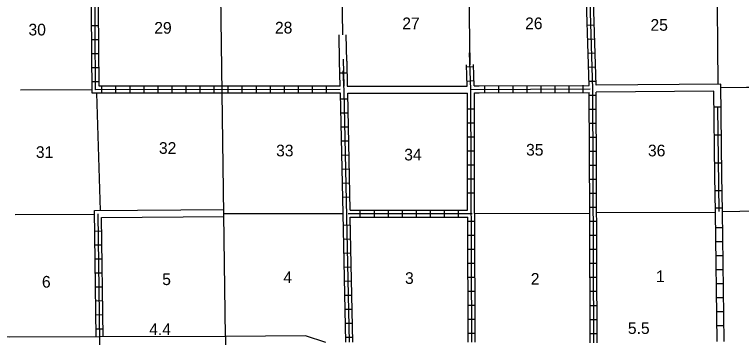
# Model space of a CAD drawing. Extents: x 1679424 to 2045023, y 15902075 to 16278097.
# Drawn here: x 1881089 to 1912155, y 15989026 to 16002846 of the extents above; entities that cross this region are included whole.
import ezdxf

# ---------------------------------------------------------------- set-up
doc = ezdxf.new("R2010")
doc.units = 0
for name, color, linetype in [('L10', 7, 'Continuous'), ('L11', 7, 'Continuous'), ('L13', 7, 'Continuous'), ('L14', 7, 'Continuous'), ('L28', 7, 'Continuous'), ('L3', 7, 'Continuous'), ('L4', 7, 'Continuous'), ('L5', 7, 'Continuous'), ('L8', 7, 'Continuous'), ('L9', 7, 'Continuous')]:
    doc.layers.add(name, color=color, linetype=linetype)

msp = doc.modelspace()

# ---------------------------------------------------------------- linework, layer by layer
at = {"layer": 'L10'}
for points in [[(1894983, 16000850), (1894965, 16001983)], [(1895283, 16000850), (1895265, 16001983)], [(1895309, 15999784), (1900434, 15999784)], [(1900734, 15999793), (1900949, 15999793)], [(1895326, 15999484), (1900442, 15999484)], [(1900742, 15999493), (1900952, 15999493)]]:
    msp.add_lwpolyline(points, dxfattribs=at)
at = {"layer": 'L11'}
for points in [[(1911272, 15999862), (1905942, 15999818)], [(1910976, 15999560), (1905951, 15999518)], [(1884508, 15994459), (1890031, 15994499)], [(1884812, 15994161), (1890033, 15994199)]]:
    msp.add_lwpolyline(points, dxfattribs=at)
at = {"layer": 'L13'}
for points in [[(1895114, 16001983), (1895076, 16004834)], [(1900492, 16004834), (1900540, 16000696)], [(1911101, 16004809), (1911150, 15999861)], [(1913461, 15999731), (1911273, 15999712)], [(1881343, 15999618), (1884385, 15999643)], [(1884593, 15999484), (1884751, 15994461)], [(1905967, 15994376), (1911049, 15994393)], [(1911351, 15994418), (1913569, 15994461)], [(1881121, 15994284), (1884510, 15994309)], [(1890032, 15994326), (1895126, 15994326)], [(1900751, 15994334), (1905675, 15994351)]]:
    msp.add_lwpolyline(points, dxfattribs=at)
at = {"layer": 'L3'}
for points in [[(1890101, 15989068), (1884733, 15989059), (1880894, 15989034), (1880467, 15989062), (1879852, 15989422), (1879835, 15989434)], [(1893522, 15989100), (1890098, 15989068)], [(1894391, 15988808), (1893522, 15989100)]]:
    msp.add_lwpolyline(points, dxfattribs=at)
at = {"layer": 'L4'}
msp.add_lwpolyline([(1890105, 15989068), (1889859, 16006818)], dxfattribs=at)
at = {"layer": 'L5'}
msp.add_line((1890098, 15989068), (1890104, 15988468), dxfattribs=at)
at = {"layer": 'L8'}
for p, q in [((1884685, 16002368), (1884385, 16002368)), ((1905567, 16002393), (1905867, 16002401)), ((1884685, 16001768), (1884385, 16001768)), ((1905584, 16001793), (1905884, 16001801)), ((1884693, 16001168), (1884393, 16001168)), ((1895131, 16000933), (1895159, 15999780)), ((1905601, 16001193), (1905901, 16001201)), ((1895009, 15999776), (1894983, 16000850)), ((1895283, 16000850), (1895309, 15999784)), ((1900409, 16000601), (1900709, 16000618)), ((1884693, 16000568), (1884393, 16000568)), ((1895295, 16000341), (1894997, 16000333)), ((1905626, 16000593), (1905926, 16000601)), ((1900426, 16000001), (1900726, 16000018)), ((1905642, 15999993), (1905942, 16000001)), ((1884701, 15999968), (1884401, 15999968)), ((1884810, 15999776), (1884810, 15999476)), ((1885410, 15999776), (1885410, 15999476)), ((1886010, 15999776), (1886010, 15999476)), ((1886610, 15999776), (1886610, 15999476)), ((1887210, 15999776), (1887210, 15999476)), ((1887810, 15999776), (1887810, 15999476)), ((1888410, 15999776), (1888410, 15999476)), ((1889009, 15999776), (1889009, 15999476)), ((1889609, 15999776), (1889609, 15999476)), ((1890209, 15999784), (1890209, 15999484)), ((1890809, 15999784), (1890809, 15999484)), ((1891409, 15999784), (1891409, 15999484)), ((1892009, 15999784), (1892009, 15999484)), ((1892609, 15999784), (1892609, 15999484)), ((1893209, 15999784), (1893209, 15999484)), ((1893809, 15999784), (1893809, 15999484)), ((1894409, 15999784), (1894409, 15999484)), ((1901194, 15999498), (1901194, 15999798)), ((1901792, 15999501), (1901792, 15999801)), ((1902392, 15999501), (1902392, 15999801)), ((1902992, 15999501), (1902992, 15999801)), ((1903592, 15999509), (1903592, 15999809)), ((1904192, 15999509), (1904192, 15999809)), ((1904792, 15999509), (1904792, 15999809)), ((1905392, 15999518), (1905392, 15999818)), ((1905651, 15999401), (1905951, 15999401)), ((1895034, 15999234), (1895334, 15999243)), ((1900442, 15998809), (1900742, 15998809)), ((1905651, 15998801), (1905951, 15998801)), ((1895043, 15998634), (1895343, 15998643)), ((1900451, 15998209), (1900751, 15998209)), ((1905659, 15998201), (1905959, 15998201)), ((1895059, 15998034), (1895359, 15998043)), ((1900451, 15997609), (1900751, 15997609)), ((1905659, 15997601), (1905959, 15997601)), ((1895068, 15997434), (1895368, 15997443)), ((1900451, 15997009), (1900751, 15997009)), ((1905659, 15997001), (1905959, 15997001)), ((1895084, 15996834), (1895384, 15996843)), ((1900451, 15996409), (1900751, 15996409)), ((1905659, 15996401), (1905959, 15996401)), ((1895093, 15996234), (1895393, 15996243)), ((1895109, 15995634), (1895409, 15995643)), ((1900451, 15995809), (1900751, 15995809)), ((1905667, 15995801), (1905967, 15995801)), ((1895118, 15995034), (1895418, 15995043)), ((1900459, 15995209), (1900759, 15995209)), ((1905667, 15995201), (1905967, 15995201)), ((1911331, 15995299), (1911033, 15995295)), ((1895851, 15994476), (1895851, 15994176)), ((1896451, 15994476), (1896451, 15994176)), ((1897051, 15994476), (1897051, 15994176)), ((1897651, 15994476), (1897651, 15994176)), ((1898251, 15994484), (1898251, 15994184)), ((1898851, 15994484), (1898851, 15994184)), ((1899451, 15994484), (1899451, 15994184)), ((1900051, 15994484), (1900051, 15994184)), ((1905667, 15994601), (1905967, 15994601)), ((1911354, 15994565), (1911056, 15994561)), ((1895143, 15993834), (1895443, 15993843)), ((1900459, 15994009), (1900759, 15994009)), ((1905676, 15994001), (1905976, 15994001)), ((1884521, 15993581), (1884819, 15993585)), ((1911051, 15993734), (1911351, 15993734)), ((1895159, 15993234), (1895459, 15993243)), ((1900459, 15993409), (1900759, 15993409)), ((1905676, 15993401), (1905976, 15993401)), ((1884529, 15992984), (1884827, 15992988)), ((1911059, 15993134), (1911359, 15993134)), ((1895168, 15992634), (1895468, 15992643)), ((1900467, 15992809), (1900767, 15992809)), ((1905676, 15992801), (1905976, 15992801)), ((1911067, 15992534), (1911367, 15992534)), ((1884537, 15992387), (1884835, 15992391)), ((1895184, 15992034), (1895484, 15992043)), ((1900467, 15992209), (1900767, 15992209)), ((1905676, 15992201), (1905976, 15992201)), ((1911076, 15991934), (1911376, 15991934)), ((1884545, 15991791), (1884843, 15991795)), ((1900467, 15991609), (1900767, 15991609)), ((1905684, 15991601), (1905984, 15991601)), ((1895193, 15991434), (1895493, 15991443)), ((1911084, 15991334), (1911384, 15991334)), ((1884553, 15991194), (1884851, 15991198)), ((1900467, 15991009), (1900767, 15991009)), ((1905684, 15991001), (1905984, 15991001)), ((1895209, 15990834), (1895509, 15990843)), ((1911092, 15990734), (1911392, 15990734)), ((1884561, 15990598), (1884859, 15990602)), ((1900467, 15990409), (1900767, 15990409)), ((1905684, 15990401), (1905984, 15990401)), ((1895218, 15990234), (1895518, 15990243)), ((1911101, 15990134), (1911401, 15990134)), ((1884569, 15990001), (1884867, 15990005)), ((1900476, 15989809), (1900776, 15989809)), ((1905692, 15989801), (1905992, 15989801)), ((1895234, 15989634), (1895534, 15989643)), ((1911109, 15989534), (1911409, 15989534)), ((1884576, 15989401), (1884876, 15989401)), ((1900476, 15989209), (1900776, 15989209)), ((1905692, 15989201), (1905992, 15989201)), ((1895243, 15989034), (1895543, 15989043))]:
    msp.add_line(p, q, dxfattribs=at)
for points in [[(1905842, 15988801), (1905801, 15999651), (1905317, 16015593)], [(1890101, 15999476), (1884401, 15999476), (1884368, 16004759)], [(1895009, 15999634), (1884551, 15999626), (1884518, 16004768)], [(1890101, 15999776), (1884701, 15999776), (1884668, 16004768)], [(1905642, 15999809), (1905484, 16004784)], [(1905942, 15999818), (1905784, 16004784)], [(1900626, 15988818), (1900592, 15999643), (1900534, 16001209)], [(1900434, 15999784), (1900402, 16000691)], [(1900734, 15999793), (1900702, 16000701)], [(1895401, 15988818), (1895176, 15999568), (1895134, 16000434)], [(1895009, 15999776), (1890101, 15999776)], [(1900949, 15999793), (1905642, 15999809)], [(1895026, 15999476), (1890101, 15999476)], [(1895129, 15994326), (1895026, 15999476)], [(1895426, 15994476), (1895326, 15999484)], [(1900451, 15994476), (1900442, 15999484)], [(1900592, 15999643), (1905684, 15999668)], [(1900751, 15994334), (1900742, 15999493)], [(1900952, 15999493), (1905651, 15999509)], [(1905668, 15994351), (1905651, 15999509)], [(1905992, 15988801), (1905951, 15999518)], [(1911045, 15994393), (1911024, 15995947)], [(1911344, 15994418), (1911323, 15995970)], [(1884581, 15989058), (1884508, 15994459)], [(1895426, 15994476), (1900451, 15994476)], [(1911117, 15988851), (1911049, 15994393)], [(1911417, 15988851), (1911344, 15994418)], [(1884718, 15990003), (1884660, 15994311)], [(1884881, 15989060), (1884812, 15994161)], [(1895251, 15988818), (1895131, 15994326)], [(1895343, 15994326), (1900651, 15994334)], [(1895551, 15988818), (1895434, 15994176)], [(1895434, 15994176), (1900459, 15994176)], [(1900476, 15988818), (1900459, 15994176)], [(1900776, 15988818), (1900759, 15994334)], [(1905692, 15988801), (1905675, 15994351)], [(1884726, 15983543), (1884735, 15988759), (1884718, 15990001)]]:
    msp.add_lwpolyline(points, dxfattribs=at)
at = {"layer": 'L9'}
for p, q in [((1911284, 15998879), (1910985, 15998875)), ((1911299, 15997685), (1911001, 15997682)), ((1911315, 15996492), (1911017, 15996488))]:
    msp.add_line(p, q, dxfattribs=at)
for points in [[(1911323, 15995970), (1911272, 15999862)], [(1913796, 15999733), (1911274, 15999709)], [(1911024, 15995947), (1910976, 15999560)], [(1911135, 15998877), (1911194, 15994416)]]:
    msp.add_lwpolyline(points, dxfattribs=at)

# ---------------------------------------------------------------- texts
at = {"layer": 'L14'}
for s, p in [('29', (1887060, 16002026)), ('28', (1892218, 16002034)), ('27', (1897659, 16002218)), ('26', (1902909, 16002218)), ('25', (1908267, 16002151)), ('30', (1881685, 16001951)), ('31', (1882001, 15996709)), ('32', (1887260, 15996884)), ('33', (1892268, 15996776)), ('35', (1902951, 15996809)), ('36', (1908159, 15996776)), ('34', (1897743, 15996601)), ('6', (1882260, 15991159)), ('5', (1887401, 15991268)), ('4', (1892576, 15991351)), ('3', (1897776, 15991318)), ('2', (1903151, 15991284)), ('1', (1908501, 15991393))]:
    msp.add_text(s, height=500, rotation=360, dxfattribs=at).set_placement(p)
at = {"layer": 'L28'}
for s, p in [('4.4', (1886843, 15989126)), ('5.5', (1907301, 15989176))]:
    msp.add_text(s, height=500, rotation=360, dxfattribs=at).set_placement(p)

doc.saveas('drawing.dxf')
